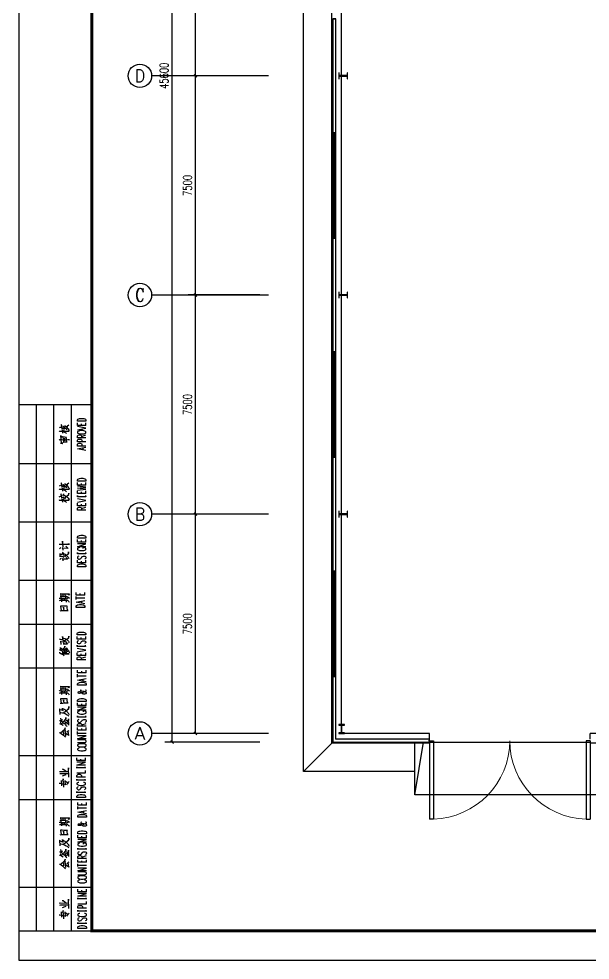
# Model space of a CAD drawing. Extents: x 4532298 to 10139194, y -639876 to -207028.
# Drawn here: x 5131200 to 5150741, y -350159 to -317948 of the extents above; entities that cross this region are included whole.
import ezdxf
from ezdxf.enums import TextEntityAlignment as Align

# ---------------------------------------------------------------- set-up
doc = ezdxf.new("R2010")
doc.units = 0
doc.header["$LTSCALE"] = 1000
doc.header["$MEASUREMENT"] = 0
doc.layers.get('0').update_dxf_attribs({"linetype": 'CONTINUOUS'})
doc.layers.get('Defpoints').update_dxf_attribs({"linetype": 'CONTINUOUS'})
for name, color, linetype in [('AXIS_TEXT', 7, 'CONTINUOUS'), ('PUB_TITLE', 4, 'CONTINUOUS'), ('建筑底图', 251, 'CONTINUOUS')]:
    doc.layers.add(name, color=color, linetype=linetype)
doc.styles.add('_TCH_AXIS', font='COMPLEX', dxfattribs={"bigfont": 'GBCBIG'})
doc.styles.add('_TCH_DIM_T3', font='SIMPLEX', dxfattribs={"width": 0.705882, "bigfont": 'GBCBIG'})
doc.styles.add('COMPLEX', font='COMPLEX')
doc.dimstyles.new('_TCH_ARCH&&100', dxfattribs={"dimtxt": 297.5, "dimasz": 100, "dimexe": 250, "dimexo": 300, "dimgap": 126.25, "dimtad": 1, "dimdec": 0, "dimzin": 0, "dimdsep": 46, "dimtxsty": '_TCH_DIM_T3', "dimblk": 'ARCHTICK', "dimcen": 0.09, "dimclrt": 7, "dimazin": 2, "dimtfac": 1, "dimtdec": 0, "dimtix": 1, "dimtmove": 2, "dimatfit": 3, "dimfxl": 0, "dimtolj": 1, "dimtzin": 0, "dimarcsym": 0})

# ---------------------------------------------------------------- blocks, each defined once
blk = doc.blocks.new('A$C04D97144')
for p, q in [((6, 0), (6, 180)), ((12, 0), (12, 180)), ((18, 0), (18, 180)), ((0, 160), (25, 160)), ((0, 140), (25, 140)), ((0, 120), (25, 120)), ((0, 105), (25, 105)), ((0, 90), (25, 90)), ((0, 60), (25, 60)), ((0, 45), (25, 45)), ((0, 15), (25, 15))]:
    blk.add_line(p, q)
blk.add_lwpolyline([(0, 180), (0, 0), (25, 0), (25, 180)], close=True)
for points in [[(22.97, 174.41), (20.03, 174.41), (20.03, 174.9), (20.17, 175.1), (20.47, 175.24), (20.72, 175.32), (21.18, 175.38), (21.87, 175.38), (22.28, 175.32), (22.58, 175.24), (22.83, 175.1), (22.97, 174.9), (22.97, 174.41), (22.97, 174.41)], [(13.81, 170.94), (13.95, 171.05), (13.92, 171.02), (17.27, 171.02), (17, 170.98), (16.72, 171.02)], [(13.86, 172.15), (14.14, 172.35), (14.27, 172.38), (14.34, 172.35)], [(14.77, 171.68), (14.55, 173.26), (14.52, 173.14), (14.6, 172.92)], [(14.74, 172.24), (14.91, 172.21), (15.58, 171.72), (15.62, 171.68), (15.41, 172.54)], [(14.8, 171.44), (14.97, 170.34)], [(14.99, 171.05), (15.44, 170.8), (15.79, 170.59), (16.04, 170.42), (16.29, 170.2)], [(15.05, 172.71), (15.19, 172.68), (15.62, 172.35), (15.65, 172.32), (15.93, 172.07), (16.21, 171.79), (16.46, 171.47)], [(15.19, 171.05), (15.54, 171.41)], [(15.62, 172.92), (15.82, 172.82), (16.28, 172.49), (16.56, 172.15), (16.86, 171.79), (17.09, 171.47), (17.27, 171.22)], [(16.39, 172.38), (16.86, 172.95), (17.09, 173.06), (16.81, 172.89)], [(22.97, 173), (20.03, 173), (20.03, 173.91)], [(20.03, 171.46), (22.97, 172.02), (20.03, 172.59)], [(20.03, 170.48), (20.17, 170.34), (20.47, 170.2), (20.72, 170.14), (21.18, 170.06), (21.87, 170.06), (22.28, 170.14), (22.58, 170.2), (22.83, 170.34), (22.97, 170.48), (22.97, 170.77), (22.83, 170.91), (22.58, 171.05), (22.28, 171.11), (21.87, 171.19), (21.18, 171.19), (20.72, 171.11), (20.47, 171.05), (20.17, 170.91), (20.03, 170.77), (20.03, 170.48), (20.03, 170.48)], [(21.43, 173), (21.43, 173.56)], [(22.97, 173), (22.97, 173.91)], [(13.78, 167.95), (14.06, 168.13), (14.27, 168.19)], [(14.56, 166.93), (14.41, 169.49), (14.31, 169.43), (14.77, 169.08)], [(14.66, 168.06), (14.71, 168.13), (17.28, 168.09), (17.03, 168.05), (16.72, 168.09)], [(16.18, 168.75), (16.32, 168.86), (14.97, 169.04), (15.08, 169.08), (15.27, 167.31)], [(15.02, 167.18), (15.27, 167.25), (16.53, 167.36), (16.29, 167.32), (16.18, 168.75), (16.15, 168.58), (16.21, 168.27)], [(15.73, 167.59), (15.62, 168.61)], [(22.97, 168.74), (20.03, 168.74), (20.03, 169.37), (20.17, 169.57), (20.33, 169.65), (20.58, 169.71), (20.88, 169.71), (21.18, 169.65), (21.27, 169.57), (21.43, 169.37), (21.43, 168.74)], [(22.97, 167.34), (20.03, 167.34), (20.03, 167.97), (20.17, 168.17), (20.33, 168.24), (20.58, 168.31), (21.02, 168.31), (21.27, 168.24), (21.43, 168.17), (21.57, 167.97), (21.57, 167.34)], [(21.43, 169.23), (22.97, 169.71)], [(14.27, 166.93), (14.52, 166.93), (14.71, 166.88), (14.91, 166.82), (15.05, 166.76)], [(22.97, 165.93), (20.03, 165.93), (20.03, 166.57), (20.17, 166.77), (20.33, 166.84), (20.58, 166.92), (21.02, 166.92), (21.27, 166.84), (21.43, 166.77), (21.57, 166.57), (21.57, 165.93)], [(22.97, 164.39), (20.03, 164.95), (22.97, 165.52)], [(21.98, 164.61), (21.98, 165.3)], [(22.97, 153.91), (20.03, 153.91), (20.03, 154.4), (20.17, 154.6), (20.47, 154.74), (20.72, 154.82), (21.18, 154.88), (21.87, 154.88), (22.28, 154.82), (22.58, 154.74), (22.83, 154.6), (22.97, 154.4), (22.97, 153.91), (22.97, 153.91)], [(13.86, 152.26), (14.14, 152.46), (14.27, 152.49), (14.34, 152.46)], [(14.77, 151.79), (14.55, 153.37), (14.52, 153.26), (14.6, 153.03)], [(14.74, 152.35), (14.91, 152.32), (15.58, 151.84), (15.62, 151.79), (15.41, 152.67)], [(14.8, 151.55), (14.97, 150.45)], [(15.05, 152.82), (15.19, 152.81), (15.62, 152.46), (15.65, 152.43), (15.93, 152.18), (16.21, 151.9), (16.46, 151.58)], [(15.19, 151.16), (15.54, 151.52)], [(15.62, 153.03), (15.82, 152.95), (16.28, 152.6), (16.56, 152.26), (16.86, 151.9), (17.09, 151.58), (17.27, 151.33)], [(16.39, 152.49), (16.86, 153.06), (17.09, 153.17), (16.81, 153)], [(22.97, 152.51), (20.03, 152.51), (20.03, 153.42)], [(20.03, 150.83), (22.97, 151.18), (20.03, 151.52), (22.97, 151.88), (20.03, 152.23)], [(21.43, 152.51), (21.43, 153.06)], [(22.97, 152.51), (22.97, 153.42)], [(13.81, 151.05), (13.95, 151.16), (13.92, 151.13), (17.27, 151.13), (17, 151.1), (16.72, 151.13)], [(13.81, 148.52), (14.06, 148.69), (14.23, 148.76), (14.41, 148.76)], [(14.71, 148.1), (14.52, 149.54), (14.49, 149.43), (14.55, 149.29)], [(14.91, 149.01), (15.22, 149.35), (15.36, 149.43), (15.54, 149.54)], [(14.91, 148.47), (15.13, 148.44), (15.54, 148.16), (15.82, 147.95), (15.93, 147.84)], [(14.99, 151.16), (15.44, 150.91), (15.79, 150.7), (16.04, 150.53), (16.29, 150.31)], [(15.33, 148.98), (15.57, 149.01), (15.96, 148.83), (16.28, 148.66), (16.53, 148.47), (16.72, 148.3), (16.92, 148.13), (17.09, 147.92), (17.27, 147.67)], [(15.73, 148.21), (15.79, 148.3), (17.09, 149.29), (17.12, 149.82), (17.03, 149.32), (16.92, 149.18)], [(22.97, 149.7), (20.03, 149.7), (20.03, 150.61)], [(20.03, 148.52), (20.03, 148.98), (20.03, 148.71), (22.89, 148.71), (22.89, 148.52), (22.89, 148.98)], [(21.43, 149.7), (21.43, 150.26)], [(22.97, 149.7), (22.97, 150.61)], [(13.81, 147.36), (13.98, 147.5), (13.92, 147.45), (17.27, 147.45), (17.06, 147.39), (16.78, 147.45)], [(14.74, 147.84), (14.94, 146.76)], [(14.94, 147.45), (15.33, 147.28), (15.68, 147.08), (15.99, 146.89), (16.28, 146.65)], [(15.08, 147.47), (15.44, 147.88)], [(20.03, 146.76), (22.97, 147.33), (20.03, 147.89)], [(22.97, 145.5), (20.03, 145.5), (20.03, 146.42)], [(22.97, 144.03), (20.03, 144.03), (20.03, 144.67), (20.17, 144.88), (20.33, 144.94), (20.58, 145.02), (20.88, 145.02), (21.18, 144.94), (21.27, 144.88), (21.43, 144.67), (21.43, 144.03)], [(21.43, 145.5), (21.43, 146.07)], [(21.43, 144.53), (22.97, 145.02)], [(22.97, 145.5), (22.97, 146.42)], [(22.97, 134.41), (20.03, 134.41), (20.03, 134.9), (20.17, 135.1), (20.47, 135.25), (20.72, 135.31), (21.18, 135.39), (21.87, 135.39), (22.28, 135.31), (22.58, 135.25), (22.83, 135.1), (22.97, 134.9), (22.97, 134.41), (22.97, 134.41)], [(13.78, 132.37), (13.98, 132.39), (17.28, 132.39), (17.06, 132.37), (16.78, 132.39)], [(15.13, 131.49), (14.99, 133.33), (14.97, 133.22), (15.02, 132.98)], [(22.97, 133), (20.03, 133), (20.03, 133.91)], [(22.97, 131.46), (20.03, 131.46), (22.97, 132.45), (20.03, 132.45)], [(21.43, 133), (21.43, 133.56)], [(22.97, 133), (22.97, 133.91)], [(13.86, 130.75), (14.14, 130.97), (14.28, 131.08), (14.45, 131.15)], [(14.14, 128.29), (14.09, 129.06), (14, 128.99), (14.23, 128.9), (14.42, 128.9), (14.6, 128.9), (14.8, 128.9), (14.88, 128.93), (14.97, 128.99), (14.99, 129.1), (15.02, 129.24), (15.02, 129.45), (14.99, 129.56), (14.94, 129.64)], [(15.13, 130.33), (15.02, 131.11), (14.97, 131.07), (16.72, 131), (16.84, 130.89), (16.04, 131.66)], [(15.51, 128.11), (15.36, 129.21), (15.27, 129.13), (15.51, 129.02), (15.79, 128.88), (16.01, 128.74), (16.21, 128.6), (16.46, 128.37), (16.7, 128.11), (16.89, 127.86), (17.03, 127.66), (17.12, 127.49)], [(15.76, 128.08), (15.76, 128.15), (17, 129.2), (17.03, 129.73), (16.95, 129.2), (16.84, 129.06)], [(20.72, 131.19), (20.47, 131.11), (20.17, 130.97), (20.03, 130.83), (20.03, 130.55), (20.17, 130.42), (20.47, 130.28), (20.72, 130.2), (21.18, 130.14), (21.87, 130.14), (22.28, 130.2), (22.58, 130.28), (22.83, 130.42), (22.97, 130.55), (22.97, 130.83), (22.83, 130.97), (22.58, 131.11), (22.28, 131.19), (21.87, 131.19), (21.87, 130.83)], [(20.03, 129.02), (20.03, 129.48), (20.03, 129.21), (22.89, 129.21), (22.89, 129.02), (22.89, 129.48)], [(13.92, 128.22), (14.17, 128.26), (14.45, 128.26), (14.71, 128.19), (14.97, 128.11), (15.13, 128), (15.27, 127.89), (15.41, 127.75)], [(13.98, 127.12), (14.38, 127.45), (14.55, 127.52)], [(15.16, 126.7), (15.05, 127.45), (14.94, 127.34), (15.16, 127.31), (16.67, 127.3), (16.78, 127.16), (16.18, 127.75)], [(20.47, 128.24), (20.17, 128.1), (20.03, 127.89), (20.03, 127.61), (20.17, 127.41), (20.47, 127.27), (20.72, 127.27), (21.02, 127.33), (21.18, 127.41), (21.27, 127.55), (21.57, 127.97), (21.73, 128.1), (21.87, 128.18), (22.12, 128.24), (22.58, 128.24), (22.83, 128.1), (22.97, 127.89), (22.97, 127.61), (22.83, 127.41), (22.58, 127.27)], [(22.97, 126.01), (20.03, 126.01), (20.03, 126.92)], [(21.43, 126.01), (21.43, 126.56)], [(22.97, 126.01), (22.97, 126.92)], [(22.97, 124.61), (20.03, 124.61), (20.03, 125.1), (20.17, 125.3), (20.47, 125.44), (20.72, 125.52), (21.18, 125.58), (21.87, 125.58), (22.28, 125.52), (22.58, 125.44), (22.83, 125.3), (22.97, 125.1), (22.97, 124.61), (22.97, 124.61)], [(13.75, 113.87), (13.92, 113.91), (16.13, 113.83)], [(13.92, 113.06), (14.09, 113.13), (16.21, 113.13)], [(14.14, 114.51), (14.45, 114.6), (15.08, 114.6), (15.76, 114.57), (16.18, 114.51), (16.64, 114.37), (16.92, 114.2), (17.34, 113.88)], [(14.49, 114.6), (14.34, 115.45), (14.27, 115.36), (15.13, 115.36), (15.19, 115.36), (16.46, 115.39), (16.95, 115.36), (17.23, 115.33), (17.31, 115.31), (16.95, 114.89), (17.2, 115.28)], [(14.69, 112.61), (14.52, 114.29)], [(15.16, 113.16), (15.08, 113.66)], [(15.19, 114.62), (15.11, 115.11)], [(15.65, 113.17), (15.57, 113.63)], [(15.93, 114.57), (15.93, 114.62), (15.85, 115.07)], [(16.29, 112.53), (16.07, 114.29), (16.04, 114.2), (16.13, 114.09)], [(16.39, 113.63), (16.72, 113.94), (16.86, 113.94), (16.61, 113.83)], [(16.46, 113.17), (16.61, 113.16), (16.89, 112.92), (17.09, 112.72), (17.23, 112.53)], [(22.54, 114.92), (19.59, 114.92), (19.59, 115.83)], [(19.59, 113.44), (19.59, 114.43)], [(19.59, 113.94), (22.54, 113.94)], [(22.54, 111.9), (19.59, 112.47), (22.54, 113.03)], [(21, 114.92), (21, 115.48)], [(21.55, 112.12), (21.55, 112.81)], [(22.54, 114.92), (22.54, 115.83)], [(14.17, 109.58), (14.45, 109.64), (15.08, 109.67), (15.73, 109.69), (15.82, 109.69), (16.28, 109.69), (16.86, 109.69), (16.67, 109.69), (16.5, 110.8), (16.7, 111.02), (16.43, 111.08), (16.1, 111.08), (15.44, 111.12), (14.77, 111.13), (14.2, 111.13), (14.28, 111.16), (14.49, 109.67)], [(15.51, 109.69), (15.33, 110.8), (15.3, 110.69), (15.41, 110.42)], [(22.54, 110.72), (19.59, 110.72), (19.59, 111.21), (19.75, 111.41), (20.05, 111.56), (20.3, 111.63), (20.75, 111.7), (21.44, 111.7), (21.85, 111.63), (22.15, 111.56), (22.4, 111.41), (22.54, 111.21), (22.54, 110.72), (22.54, 110.72)], [(13.84, 99.93), (14.17, 99.88), (14.63, 99.71), (15.11, 99.49), (15.41, 99.32), (15.65, 99.21), (15.85, 99.08)], [(15.16, 99.49), (14.99, 100.76), (14.97, 100.62), (15.02, 100.39)], [(15.11, 100.2), (15.27, 100.2), (15.73, 100.07), (15.99, 99.96), (16.21, 99.85), (16.42, 99.71), (16.61, 99.54), (16.81, 99.35), (16.95, 99.11), (17.09, 98.89), (17.14, 98.72), (17.2, 98.55)], [(15.54, 99.35), (15.57, 99.43), (17.09, 100.31), (17.12, 100.84), (17.03, 100.34), (16.86, 100.2)], [(22.86, 101.27), (19.92, 101.27), (19.92, 101.75), (20.06, 101.97), (20.36, 102.11), (20.61, 102.18), (21.07, 102.24), (21.76, 102.24), (22.17, 102.18), (22.47, 102.11), (22.72, 101.97), (22.86, 101.75), (22.86, 101.27), (22.86, 101.27)], [(22.86, 99.87), (19.92, 99.87), (19.92, 100.78)], [(21.32, 99.87), (21.32, 100.43)], [(22.86, 99.87), (22.86, 100.78)], [(14.38, 96.02), (14.41, 96.14), (14.28, 96.99), (14.23, 96.93), (14.63, 96.65), (14.97, 96.4), (15.19, 96.16), (15.4, 95.91), (15.58, 95.66), (15.71, 95.49)], [(14.49, 98.06), (14.34, 99.21), (14.27, 99.08), (15.25, 98.94), (15.25, 99.08), (15.36, 98.23), (15.11, 98.19), (15.41, 98.23), (16.7, 98.2)], [(14.66, 95.91), (14.69, 96.02), (15.71, 97.13), (15.68, 97.5), (15.68, 97.13), (15.57, 96.99)], [(16.81, 98.12), (16.04, 99)], [(16.1, 96.88), (16.29, 96.79), (16.57, 96.47), (16.81, 96.19), (16.95, 95.91), (17.12, 95.63), (17.23, 95.38), (17.28, 95.17)], [(20.36, 99.3), (20.06, 99.16), (19.92, 98.96), (19.92, 98.67), (20.06, 98.47), (20.36, 98.33), (20.61, 98.33), (20.91, 98.39), (21.07, 98.47), (21.16, 98.61), (21.46, 99.02), (21.62, 99.16), (21.76, 99.24), (22.01, 99.3), (22.47, 99.3), (22.72, 99.16), (22.86, 98.96), (22.86, 98.67), (22.72, 98.47), (22.47, 98.33)], [(19.92, 97.28), (19.92, 97.75), (19.92, 97.48), (22.78, 97.48), (22.78, 97.28), (22.78, 97.75)], [(19.92, 95.53), (22.86, 96.08), (19.92, 96.65)], [(13.78, 95.27), (13.95, 95.23), (14.41, 94.98), (14.45, 94.98), (14.8, 94.75), (15.08, 94.56), (15.3, 94.35), (15.51, 94.18)], [(13.84, 96.29), (14.27, 96.08), (14.6, 95.91), (14.85, 95.72), (14.91, 95.69), (15.11, 95.55)], [(14.74, 94.86), (17.23, 94.86), (17, 94.81), (16.57, 94.86)], [(14.83, 95.3), (16.46, 95.3), (16.28, 95.27), (16.13, 95.3)], [(15.41, 96.4), (15.51, 96.36), (15.54, 96.33), (15.76, 96.05), (15.96, 95.83), (16.1, 95.63)], [(15.76, 96.62), (15.87, 96.57), (15.93, 96.54), (16.21, 96.22), (16.24, 96.16), (16.39, 96), (16.53, 95.77), (16.67, 95.55)], [(22.86, 94.26), (19.92, 94.26), (19.92, 95.17)], [(22.86, 92.8), (19.92, 92.8), (19.92, 93.43), (20.06, 93.63), (20.22, 93.71), (20.47, 93.77), (20.77, 93.77), (21.07, 93.71), (21.16, 93.63), (21.32, 93.43), (21.32, 92.8)], [(21.32, 94.26), (21.32, 94.83)], [(21.32, 93.29), (22.86, 93.77)], [(22.86, 94.26), (22.86, 95.17)], [(23.05, 88.31), (20.09, 88.31), (20.09, 89.22)], [(20.09, 86.83), (20.09, 87.82)], [(20.09, 87.33), (23.05, 87.33)], [(21.49, 88.31), (21.49, 88.87)], [(23.05, 88.31), (23.05, 89.22)], [(14.49, 82.9), (14.34, 83.77), (14.27, 83.67), (15.13, 83.67), (15.19, 83.67), (16.46, 83.7), (16.95, 83.67), (17.23, 83.64), (17.31, 83.62), (16.95, 83.2), (17.2, 83.59)], [(23.05, 85.29), (20.09, 85.86), (23.05, 86.42)], [(23.05, 84.11), (20.09, 84.11), (20.09, 84.6), (20.25, 84.8), (20.55, 84.94), (20.8, 85.02), (21.26, 85.09), (21.95, 85.09), (22.34, 85.02), (22.65, 84.94), (22.89, 84.8), (23.05, 84.6), (23.05, 84.11), (23.05, 84.11)], [(22.04, 85.51), (22.04, 86.2)], [(13.75, 82.18), (13.92, 82.23), (16.13, 82.15)], [(13.92, 81.38), (14.09, 81.44), (16.21, 81.44)], [(14.14, 82.82), (14.45, 82.9), (15.08, 82.9), (15.76, 82.89), (16.18, 82.82), (16.64, 82.68), (16.92, 82.51), (17.34, 82.19)], [(14.69, 80.92), (14.52, 82.6)], [(15.16, 81.46), (15.08, 81.97)], [(15.19, 82.93), (15.11, 83.42)], [(15.65, 81.49), (15.57, 81.94)], [(15.93, 82.89), (15.93, 82.93), (15.85, 83.39)], [(16.29, 80.84), (16.07, 82.6), (16.04, 82.51), (16.13, 82.4)], [(16.39, 81.94), (16.72, 82.26), (16.86, 82.26), (16.61, 82.15)], [(16.46, 81.49), (16.61, 81.46), (16.89, 81.24), (17.09, 81.03), (17.23, 80.84)], [(21.35, 82.43), (21.26, 82.43), (21.1, 82.35), (21.1, 82.29), (21.26, 82.21), (21.49, 82.15), (22.2, 82.01), (22.65, 81.87), (22.89, 81.72), (23.05, 81.58), (23.05, 81.3), (22.89, 81.17), (22.75, 81.1), (22.5, 81.03), (22.2, 81.03), (21.95, 81.1), (21.79, 81.17), (21.26, 81.66), (21.1, 81.72), (20.8, 81.8), (20.55, 81.8), (20.25, 81.72), (20.09, 81.58), (20.25, 81.44), (20.55, 81.38), (20.8, 81.38), (21.26, 81.44), (21.65, 81.58), (22.65, 81.94), (22.89, 82.08), (23.05, 82.21), (23.05, 82.35), (22.89, 82.43), (22.75, 82.43)], [(14.17, 77.89), (14.45, 77.95), (15.08, 77.98), (15.73, 78), (15.82, 78), (16.28, 78), (16.86, 78), (16.67, 78), (16.5, 79.12), (16.7, 79.34), (16.43, 79.4), (16.1, 79.4), (15.44, 79.43), (14.77, 79.45), (14.2, 79.45), (14.28, 79.48), (14.49, 77.98)], [(15.51, 78), (15.33, 79.12), (15.3, 79.01), (15.41, 78.74)], [(23.05, 78.5), (20.09, 78.5), (20.09, 78.99), (20.25, 79.21), (20.55, 79.35), (20.8, 79.41), (21.26, 79.49), (21.95, 79.49), (22.34, 79.41), (22.65, 79.35), (22.89, 79.21), (23.05, 78.99), (23.05, 78.5), (23.05, 78.5)], [(23.05, 77.11), (20.09, 77.11), (20.09, 78.02)], [(21.49, 77.11), (21.49, 77.67)], [(23.05, 77.11), (23.05, 78.02)], [(14.14, 74.09), (14, 76.02), (13.89, 75.88), (14.06, 75.82), (14.6, 75.63), (15.13, 75.42), (15.08, 75.38), (15.08, 75.42), (14.97, 76.24), (14.88, 76.16), (15.19, 76.02), (15.47, 75.88), (15.68, 75.77), (15.85, 75.63), (16.13, 75.42), (16.35, 75.24), (16.57, 75), (16.72, 74.8), (16.89, 74.54), (17.06, 74.26), (17.2, 74.04)], [(14.23, 74.8), (14.38, 74.8), (14.91, 74.69), (15.22, 74.61), (15.54, 74.5), (15.87, 74.36), (16.15, 74.18), (16.5, 73.98), (16.75, 73.79), (16.98, 73.55), (17.09, 73.44)], [(15.22, 74.69), (17.12, 76.16), (17.12, 76.76), (17.06, 76.23), (17.03, 76.16), (16.81, 75.94)], [(23.05, 75.57), (20.09, 75.57), (23.05, 76.56), (20.09, 76.56)], [(20.8, 75.28), (20.55, 75.22), (20.25, 75.08), (20.09, 74.94), (20.09, 74.65), (20.25, 74.51), (20.55, 74.37), (20.8, 74.31), (21.26, 74.23), (21.95, 74.23), (22.34, 74.31), (22.65, 74.37), (22.89, 74.51), (23.05, 74.65), (23.05, 74.94), (22.89, 75.08), (22.65, 75.22), (22.34, 75.28), (21.95, 75.28), (21.95, 74.94)], [(13.92, 72), (14.06, 72.03), (14.85, 71.69)], [(13.92, 70.95), (14.12, 70.92), (14.55, 70.7), (14.88, 70.49), (15.16, 70.27)], [(14.49, 70.73), (14.41, 71.54)], [(14.56, 71.83), (14.42, 72.85)], [(14.52, 70.92), (14.94, 71.12)], [(14.6, 72.14), (15.05, 72.39)], [(14.85, 71.48), (14.99, 71.47), (15.51, 71.01), (15.57, 70.98), (15.82, 70.74), (16.13, 70.35), (16.28, 70.16), (16.42, 69.96)], [(15.05, 71.43), (16.13, 72.56), (16.13, 73.02), (16.1, 72.56), (15.9, 72.33)], [(15.76, 71.86), (15.87, 70.95)], [(16.04, 71.37), (16.46, 71.48), (16.7, 71.43), (16.39, 71.43)], [(16.07, 72.08), (16.28, 72.08), (17.06, 71.75)], [(16.28, 70.84), (16.64, 70.98), (16.81, 70.98), (16.57, 70.95)], [(17.14, 70.46), (17, 72.63), (17, 72.49), (17.03, 72.17)], [(20.55, 72.35), (20.25, 72.2), (20.09, 72), (20.09, 71.72), (20.25, 71.51), (20.55, 71.37), (20.8, 71.37), (21.1, 71.43), (21.26, 71.51), (21.35, 71.65), (21.65, 72.06), (21.79, 72.2), (21.95, 72.28), (22.2, 72.35), (22.65, 72.35), (22.89, 72.2), (23.05, 72), (23.05, 71.72), (22.89, 71.51), (22.65, 71.37)], [(23.05, 70.04), (20.09, 70.04), (20.09, 70.66), (20.25, 70.88), (20.39, 70.95), (20.64, 71.03), (20.94, 71.03), (21.26, 70.95), (21.35, 70.88), (21.49, 70.66), (21.49, 70.04)], [(20.11, 73.11), (20.11, 73.59), (20.11, 73.32), (22.95, 73.32), (22.95, 73.11), (22.95, 73.59)], [(21.49, 70.52), (23.05, 71.03)], [(13.89, 67.85), (14.03, 67.84), (14.49, 67.57), (14.97, 67.24), (15.27, 66.96), (15.62, 66.61), (15.93, 66.27)], [(14.23, 67.74), (15.76, 69.05), (15.76, 69.08), (15.79, 69.5), (15.71, 69.05), (15.57, 68.87)], [(15.4, 67.27), (15.4, 67.29), (15.4, 67.35), (15.27, 68.26), (15.27, 68.13), (15.33, 67.99)], [(16.04, 66.69), (16.07, 66.82), (15.9, 68.76), (15.87, 68.65), (15.9, 68.54)], [(16.13, 67.63), (16.24, 67.6), (16.78, 67.18), (17.09, 66.93), (17.12, 66.83), (16.86, 68.4), (16.39, 67.99)], [(16.86, 68.4), (17, 68.51), (17.17, 68.59)], [(23.05, 68.7), (20.09, 68.7), (20.09, 69.61)], [(20.09, 67.24), (20.09, 68.21)], [(20.09, 67.73), (23.05, 67.73)], [(21.49, 68.7), (21.49, 69.27)], [(23.05, 68.7), (23.05, 69.61)], [(23.05, 65.76), (20.09, 65.76), (23.05, 66.75), (20.09, 66.75)], [(20.09, 64.44), (22.2, 64.44), (22.65, 64.51), (22.89, 64.65), (23.05, 64.85), (23.05, 64.99), (22.89, 65.21), (22.65, 65.35), (22.2, 65.42), (20.09, 65.42)], [(20.09, 63.39), (20.25, 63.25), (20.55, 63.11), (20.8, 63.05), (21.26, 62.97), (21.95, 62.97), (22.34, 63.05), (22.65, 63.11), (22.89, 63.25), (23.05, 63.39), (23.05, 63.67), (22.89, 63.81), (22.65, 63.94), (22.34, 64.02), (21.95, 64.08), (21.26, 64.08), (20.8, 64.02), (20.55, 63.94), (20.25, 63.81), (20.09, 63.67), (20.09, 63.39), (20.09, 63.39)], [(20.8, 62.68), (20.55, 62.62), (20.25, 62.48), (20.09, 62.34), (20.09, 62.06), (20.25, 61.91), (20.55, 61.77), (20.8, 61.71), (21.26, 61.63), (21.95, 61.63), (22.34, 61.71), (22.65, 61.77), (22.89, 61.91), (23.05, 62.06), (23.05, 62.34), (22.89, 62.48), (22.65, 62.62), (22.34, 62.68)], [(22.81, 58.27), (19.86, 58.27), (19.86, 59.18)], [(21.26, 58.27), (21.26, 58.83)], [(22.81, 58.27), (22.81, 59.18)], [(14.8, 55.44), (15.16, 55.38), (15.71, 55.02), (16.28, 54.56)], [(17.12, 52.63), (16.98, 55.83), (16.95, 55.69), (17, 55.38)], [(22.81, 56.73), (19.86, 56.73), (22.81, 57.72), (19.86, 57.72)], [(19.86, 54.07), (22.81, 54.07), (22.81, 54.91)], [(19.87, 55.68), (19.87, 56.15), (19.87, 55.88), (22.72, 55.88), (22.72, 55.68), (22.72, 56.15)], [(13.86, 54.53), (14.09, 54.59), (17.03, 54.53)], [(14.06, 53.82), (14.31, 53.87), (17.06, 53.87)], [(14.91, 53.02), (15.85, 53.43), (16.15, 53.48)], [(15.36, 49.2), (15.19, 52.03), (15.16, 51.89), (15.19, 51.72)], [(22.81, 52.6), (19.86, 52.6), (19.86, 53.23), (20.01, 53.45), (20.16, 53.51), (20.41, 53.59), (20.86, 53.59), (21.11, 53.51), (21.26, 53.45), (21.41, 53.23), (21.41, 52.6)], [(19.87, 51.48), (19.87, 51.95), (19.87, 51.69), (22.72, 51.69), (22.72, 51.48), (22.72, 51.95)], [(13.84, 50.54), (14.06, 50.56), (15.11, 50.34), (16.04, 50.08), (15.99, 50.02), (15.79, 51.39), (15.71, 51.36), (16.84, 50.68)], [(14.74, 49.71), (14.55, 51.5), (14.55, 51.39), (14.6, 51.18)], [(16.46, 50.05), (16.7, 50.4), (16.84, 50.62), (16.98, 50.87), (17.09, 51.01), (17.23, 51.11)], [(20.56, 50.85), (20.31, 50.78), (20.01, 50.65), (19.86, 50.51), (19.86, 50.23), (20.01, 50.08), (20.31, 49.94), (20.56, 49.88), (21.02, 49.8), (21.71, 49.8), (22.1, 49.88), (22.42, 49.94), (22.65, 50.08), (22.81, 50.23), (22.81, 50.51), (22.65, 50.65), (22.42, 50.78), (22.1, 50.85)], [(20.31, 49.31), (20.01, 49.17), (19.86, 48.97), (19.86, 48.69), (20.01, 48.47), (20.31, 48.34), (20.56, 48.34), (20.86, 48.4), (21.02, 48.47), (21.11, 48.61), (21.41, 49.03), (21.55, 49.17), (21.71, 49.24), (21.96, 49.31), (22.42, 49.31), (22.65, 49.17), (22.81, 48.97), (22.81, 48.69), (22.65, 48.47), (22.42, 48.34)], [(22.81, 45.67), (19.86, 45.67), (19.86, 46.16), (20.01, 46.38), (20.31, 46.52), (20.56, 46.58), (21.02, 46.66), (21.71, 46.66), (22.1, 46.58), (22.42, 46.52), (22.65, 46.38), (22.81, 46.16), (22.81, 45.67), (22.81, 45.67)], [(19.87, 47.29), (19.87, 47.74), (19.87, 47.48), (22.72, 47.48), (22.72, 47.29), (22.72, 47.74)], [(23.13, 43.08), (20.19, 43.08), (20.19, 43.99)], [(20.19, 41.62), (20.19, 42.59)], [(20.19, 42.1), (23.13, 42.1)], [(21.59, 43.08), (21.59, 43.64)], [(23.13, 43.08), (23.13, 43.99)], [(14.49, 37.91), (14.34, 38.76), (14.27, 38.68), (15.13, 38.68), (15.19, 38.68), (16.46, 38.71), (16.95, 38.68), (17.23, 38.65), (17.31, 38.62), (16.95, 38.19), (17.2, 38.59)], [(23.13, 40.08), (20.19, 40.63), (23.13, 41.19)], [(23.13, 38.88), (20.19, 38.88), (20.19, 39.37), (20.33, 39.58), (20.63, 39.72), (20.88, 39.79), (21.33, 39.86), (22.03, 39.86), (22.43, 39.79), (22.73, 39.72), (22.98, 39.58), (23.13, 39.37), (23.13, 38.88), (23.13, 38.88)], [(22.14, 40.28), (22.14, 40.97)], [(13.75, 37.17), (13.92, 37.23), (16.13, 37.14)], [(13.92, 36.39), (14.09, 36.43), (16.21, 36.43)], [(14.14, 37.83), (14.45, 37.91), (15.08, 37.91), (15.76, 37.88), (16.18, 37.83), (16.64, 37.69), (16.92, 37.52), (17.34, 37.2)], [(14.69, 35.93), (14.52, 37.6)], [(15.16, 36.46), (15.08, 36.98)], [(15.19, 37.94), (15.11, 38.43)], [(15.65, 36.5), (15.57, 36.95)], [(15.93, 37.88), (15.93, 37.94), (15.85, 38.4)], [(16.29, 35.84), (16.07, 37.6), (16.04, 37.52), (16.13, 37.41)], [(16.39, 36.95), (16.72, 37.27), (16.86, 37.27), (16.61, 37.14)], [(16.46, 36.5), (16.61, 36.46), (16.89, 36.24), (17.09, 36.04), (17.23, 35.84)], [(21.43, 37.2), (21.33, 37.2), (21.18, 37.12), (21.18, 37.06), (21.33, 36.98), (21.59, 36.92), (22.28, 36.78), (22.73, 36.64), (22.98, 36.5), (23.13, 36.35), (23.13, 36.09), (22.98, 35.95), (22.83, 35.87), (22.58, 35.8), (22.28, 35.8), (22.03, 35.87), (21.88, 35.95), (21.33, 36.43), (21.18, 36.5), (20.88, 36.57), (20.63, 36.57), (20.33, 36.5), (20.19, 36.35), (20.33, 36.21), (20.63, 36.15), (20.88, 36.15), (21.33, 36.21), (21.73, 36.35), (22.73, 36.72), (22.98, 36.86), (23.13, 36.98), (23.13, 37.12), (22.98, 37.2), (22.83, 37.2)], [(14.17, 32.9), (14.45, 32.95), (15.08, 32.98), (15.73, 33.01), (15.82, 33.01), (16.28, 33.01), (16.86, 33.01), (16.67, 33.01), (16.5, 34.11), (16.7, 34.34), (16.43, 34.39), (16.1, 34.39), (15.44, 34.42), (14.77, 34.45), (14.2, 34.45), (14.28, 34.49), (14.49, 32.98)], [(15.51, 33.01), (15.33, 34.11), (15.3, 34), (15.41, 33.75)], [(23.13, 33.28), (20.19, 33.28), (20.19, 33.78), (20.33, 33.98), (20.63, 34.12), (20.88, 34.19), (21.33, 34.27), (22.03, 34.27), (22.43, 34.19), (22.73, 34.12), (22.98, 33.98), (23.13, 33.78), (23.13, 33.28), (23.13, 33.28)], [(23.13, 31.88), (20.19, 31.88), (20.19, 32.79)], [(21.59, 31.88), (21.59, 32.44)], [(23.13, 31.88), (23.13, 32.79)], [(14.14, 29.1), (14, 31.03), (13.89, 30.89), (14.06, 30.82), (14.6, 30.62), (15.13, 30.43), (15.08, 30.37), (15.08, 30.43), (14.97, 31.25), (14.88, 31.17), (15.19, 31.03), (15.47, 30.89), (15.68, 30.76), (15.85, 30.62), (16.13, 30.43), (16.35, 30.23), (16.57, 30.01), (16.72, 29.8), (16.89, 29.55), (17.06, 29.27), (17.2, 29.03)], [(14.23, 29.8), (14.38, 29.8), (14.91, 29.69), (15.22, 29.6), (15.54, 29.49), (15.87, 29.35), (16.15, 29.18), (16.5, 28.99), (16.75, 28.78), (16.98, 28.56), (17.09, 28.45)], [(15.22, 29.69), (17.12, 31.17), (17.12, 31.77), (17.06, 31.22), (17.03, 31.17), (16.81, 30.93)], [(23.13, 30.34), (20.19, 30.34), (23.13, 31.33), (20.19, 31.33)], [(20.88, 30.06), (20.63, 29.99), (20.33, 29.85), (20.19, 29.71), (20.19, 29.43), (20.33, 29.29), (20.63, 29.14), (20.88, 29.08), (21.33, 29.02), (22.03, 29.02), (22.43, 29.08), (22.73, 29.14), (22.98, 29.29), (23.13, 29.43), (23.13, 29.71), (22.98, 29.85), (22.73, 29.99), (22.43, 30.06), (22.03, 30.06), (22.03, 29.71)], [(13.92, 26.99), (14.06, 27.02), (14.85, 26.69)], [(13.92, 25.95), (14.12, 25.92), (14.55, 25.69), (14.88, 25.5), (15.16, 25.26)], [(14.49, 25.72), (14.41, 26.55)], [(14.56, 26.83), (14.42, 27.86)], [(14.52, 25.92), (14.94, 26.13)], [(14.6, 27.15), (15.05, 27.4)], [(14.85, 26.49), (14.99, 26.46), (15.51, 26), (15.57, 25.99), (15.82, 25.75), (16.13, 25.36), (16.28, 25.15), (16.42, 24.97)], [(15.05, 26.43), (16.13, 27.57), (16.13, 28.01), (16.1, 27.57), (15.9, 27.34)], [(15.76, 26.85), (15.87, 25.95)], [(16.04, 26.38), (16.46, 26.49), (16.7, 26.43), (16.39, 26.43)], [(16.07, 27.09), (16.28, 27.09), (17.06, 26.74)], [(16.28, 25.84), (16.64, 25.99), (16.81, 25.99), (16.57, 25.95)], [(17.14, 25.47), (17, 27.62), (17, 27.48), (17.03, 27.16)], [(20.19, 27.89), (20.19, 28.36), (20.19, 28.09), (23.05, 28.09), (23.05, 27.89), (23.05, 28.36)], [(20.63, 27.12), (20.33, 26.98), (20.19, 26.77), (20.19, 26.49), (20.33, 26.28), (20.63, 26.14), (20.88, 26.14), (21.18, 26.21), (21.33, 26.28), (21.43, 26.43), (21.73, 26.83), (21.88, 26.98), (22.03, 27.05), (22.28, 27.12), (22.73, 27.12), (22.98, 26.98), (23.13, 26.77), (23.13, 26.49), (22.98, 26.28), (22.73, 26.14)], [(23.13, 24.81), (20.19, 24.81), (20.19, 25.44), (20.33, 25.66), (20.49, 25.72), (20.74, 25.8), (21.04, 25.8), (21.33, 25.72), (21.43, 25.66), (21.59, 25.44), (21.59, 24.81)], [(21.59, 25.3), (23.13, 25.8)], [(13.89, 22.86), (14.03, 22.83), (14.49, 22.58), (14.97, 22.23), (15.27, 21.95), (15.62, 21.62), (15.93, 21.27)], [(14.23, 22.75), (15.76, 24.05), (15.76, 24.09), (15.79, 24.51), (15.71, 24.05), (15.57, 23.88)], [(15.4, 22.26), (15.4, 22.29), (15.4, 22.36), (15.27, 23.25), (15.27, 23.14), (15.33, 23)], [(16.04, 21.7), (16.07, 21.81), (15.9, 23.77), (15.87, 23.66), (15.9, 23.54)], [(16.13, 22.64), (16.24, 22.61), (16.78, 22.18), (17.09, 21.93), (17.12, 21.84), (16.86, 23.39), (16.39, 23)], [(16.86, 23.39), (17, 23.52), (17.17, 23.6)], [(23.13, 23.49), (20.19, 23.49), (20.19, 24.38)], [(20.19, 22.01), (20.19, 22.99)], [(21.59, 23.49), (21.59, 24.04)], [(23.13, 23.49), (23.13, 24.38)], [(20.19, 22.5), (23.13, 22.5)], [(23.13, 20.54), (20.19, 20.54), (23.13, 21.52), (20.19, 21.52)], [(20.19, 19.22), (22.28, 19.22), (22.73, 19.28), (22.98, 19.42), (23.13, 19.62), (23.13, 19.77), (22.98, 19.99), (22.73, 20.13), (22.28, 20.19), (20.19, 20.19)], [(20.19, 18.16), (20.33, 18.02), (20.63, 17.88), (20.88, 17.82), (21.33, 17.74), (22.03, 17.74), (22.43, 17.82), (22.73, 17.88), (22.98, 18.02), (23.13, 18.16), (23.13, 18.45), (22.98, 18.59), (22.73, 18.73), (22.43, 18.79), (22.03, 18.85), (21.33, 18.85), (20.88, 18.79), (20.63, 18.73), (20.33, 18.59), (20.19, 18.45), (20.19, 18.16), (20.19, 18.16)], [(20.88, 17.46), (20.63, 17.39), (20.33, 17.25), (20.19, 17.11), (20.19, 16.83), (20.33, 16.69), (20.63, 16.54), (20.88, 16.48), (21.33, 16.42), (22.03, 16.42), (22.43, 16.48), (22.73, 16.54), (22.98, 16.69), (23.13, 16.83), (23.13, 17.11), (22.98, 17.25), (22.73, 17.39), (22.43, 17.46)], [(23.13, 13.43), (20.19, 13.43), (20.19, 14.35)], [(21.59, 13.43), (21.59, 14)], [(23.13, 13.43), (23.13, 14.35)], [(14.8, 10.43), (15.16, 10.39), (15.71, 10.01), (16.28, 9.55)], [(17.12, 7.64), (16.98, 10.84), (16.95, 10.7), (17, 10.39)], [(23.13, 11.89), (20.19, 11.89), (23.13, 12.87), (20.19, 12.87)], [(20.19, 10.84), (20.19, 11.31), (20.19, 11.05), (23.05, 11.05), (23.05, 10.84), (23.05, 11.31)], [(20.19, 9.24), (23.13, 9.24), (23.13, 10.07)], [(13.86, 9.54), (14.09, 9.59), (17.03, 9.54)], [(14.06, 8.82), (14.31, 8.88), (17.06, 8.88)], [(14.74, 4.72), (14.55, 6.51), (14.55, 6.38), (14.6, 6.19)], [(14.91, 8.03), (15.85, 8.42), (16.15, 8.49)], [(15.36, 4.2), (15.19, 7.04), (15.16, 6.9), (15.19, 6.73)], [(23.13, 7.76), (20.19, 7.76), (20.19, 8.39), (20.33, 8.61), (20.49, 8.67), (20.74, 8.75), (21.18, 8.75), (21.43, 8.67), (21.59, 8.61), (21.73, 8.39), (21.73, 7.76)], [(20.19, 6.65), (20.19, 7.12), (20.19, 6.85), (23.05, 6.85), (23.05, 6.65), (23.05, 7.12)], [(13.84, 5.53), (14.06, 5.56), (15.11, 5.34), (16.04, 5.08), (15.99, 5.03), (15.79, 6.38), (15.71, 6.37), (16.84, 5.67)], [(16.46, 5.06), (16.7, 5.39), (16.84, 5.63), (16.98, 5.88), (17.09, 6.02), (17.23, 6.1)], [(20.88, 6.02), (20.63, 5.94), (20.33, 5.8), (20.19, 5.66), (20.19, 5.39), (20.33, 5.25), (20.63, 5.11), (20.88, 5.03), (21.33, 4.97), (22.03, 4.97), (22.43, 5.03), (22.73, 5.11), (22.98, 5.25), (23.13, 5.39), (23.13, 5.66), (22.98, 5.8), (22.73, 5.94), (22.43, 6.02)], [(20.63, 4.48), (20.33, 4.34), (20.19, 4.12), (20.19, 3.85), (20.33, 3.63), (20.63, 3.49), (20.88, 3.49), (21.18, 3.57), (21.33, 3.63), (21.43, 3.77), (21.73, 4.2), (21.88, 4.34), (22.03, 4.4), (22.28, 4.48), (22.73, 4.48), (22.98, 4.34), (23.13, 4.12), (23.13, 3.85), (22.98, 3.63), (22.73, 3.49)], [(20.19, 2.45), (20.19, 2.91), (20.19, 2.64), (23.05, 2.64), (23.05, 2.45), (23.05, 2.91)], [(23.13, 0.84), (20.19, 0.84), (20.19, 1.32), (20.33, 1.54), (20.63, 1.67), (20.88, 1.75), (21.33, 1.81), (22.03, 1.81), (22.43, 1.75), (22.73, 1.67), (22.98, 1.54), (23.13, 1.32), (23.13, 0.84), (23.13, 0.84)]]:
    blk.add_lwpolyline(points)
blk = doc.blocks.new('A$C1BD43FEB')
blk.add_blockref('A$C04D97144', (0, 0))
blk = doc.blocks.new('GXED01100007000C')
blk.add_blockref('A$C1BD43FEB', (-25, 0))
blk = doc.blocks.new('_ArchTick')
at = {"color": 0, "linetype": 'ByBlock', "const_width": 0.4}
blk.add_lwpolyline([(-0.5, -0.5), (0.5, 0.5)], dxfattribs=at)
blk = doc.blocks.new('*D1007')
at = {"layer": 'Defpoints', "color": 0, "transparency": 16777216}
for p in [(5136441, -297098), (5139741, -297098), (5139741, -342698)]:
    blk.add_point(p, dxfattribs=at)
at = {"layer": '建筑底图', "color": 0, "lineweight": -2, "transparency": 16777216}
for p, q in [((5139441, -297098), (5136191, -297098)), ((5136441, -342698), (5136441, -297098)), ((5139441, -342698), (5136191, -342698))]:
    blk.add_line(p, q, dxfattribs=at)
at = {"layer": '建筑底图', "color": 0, "lineweight": -2, "transparency": 16777216, "xscale": 100, "yscale": 100, "zscale": 100}
for p, rotation in [((5136441, -297098), 90), ((5136441, -342698), 270)]:
    blk.add_blockref('_ArchTick', p, dxfattribs=dict(at, rotation=rotation))
at = {"layer": '建筑底图', "color": 7, "transparency": 16777216, "insert": (5136166, -319898), "char_height": 297.5, "attachment_point": 5, "rotation": 90, "style": '_TCH_DIM_T3'}
blk.add_mtext('\\A1;45600', dxfattribs=at)
blk = doc.blocks.new('*D1008')
at = {"layer": 'Defpoints', "color": 0, "transparency": 16777216}
for p in [(5137241, -334898), (5139741, -334898), (5139741, -342398)]:
    blk.add_point(p, dxfattribs=at)
at = {"layer": '建筑底图', "color": 0, "lineweight": -2, "transparency": 16777216}
for p, q in [((5139441, -334898), (5136991, -334898)), ((5137241, -342398), (5137241, -334898)), ((5139441, -342398), (5136991, -342398))]:
    blk.add_line(p, q, dxfattribs=at)
at = {"layer": '建筑底图', "color": 0, "lineweight": -2, "transparency": 16777216, "xscale": 100, "yscale": 100, "zscale": 100}
for p, rotation in [((5137241, -334898), 90), ((5137241, -342398), 270)]:
    blk.add_blockref('_ArchTick', p, dxfattribs=dict(at, rotation=rotation))
at = {"layer": '建筑底图', "color": 7, "transparency": 16777216, "insert": (5136966, -338648), "char_height": 297.5, "attachment_point": 5, "rotation": 90, "style": '_TCH_DIM_T3'}
blk.add_mtext('\\A1;7500', dxfattribs=at)
blk = doc.blocks.new('*D1009')
at = {"layer": 'Defpoints', "color": 0, "transparency": 16777216}
for p in [(5137241, -327398), (5139741, -327398), (5139741, -334898)]:
    blk.add_point(p, dxfattribs=at)
at = {"layer": '建筑底图', "color": 0, "lineweight": -2, "transparency": 16777216}
for p, q in [((5139441, -327398), (5136991, -327398)), ((5137241, -334898), (5137241, -327398)), ((5139441, -334898), (5136991, -334898))]:
    blk.add_line(p, q, dxfattribs=at)
at = {"layer": '建筑底图', "color": 0, "lineweight": -2, "transparency": 16777216, "xscale": 100, "yscale": 100, "zscale": 100}
for p, rotation in [((5137241, -327398), 90), ((5137241, -334898), 270)]:
    blk.add_blockref('_ArchTick', p, dxfattribs=dict(at, rotation=rotation))
at = {"layer": '建筑底图', "color": 7, "transparency": 16777216, "insert": (5136966, -331148), "char_height": 297.5, "attachment_point": 5, "rotation": 90, "style": '_TCH_DIM_T3'}
blk.add_mtext('\\A1;7500', dxfattribs=at)
blk = doc.blocks.new('*D1010')
at = {"layer": 'Defpoints', "color": 0, "transparency": 16777216}
for p in [(5137241, -319898), (5139741, -319898), (5139741, -327398)]:
    blk.add_point(p, dxfattribs=at)
at = {"layer": '建筑底图', "color": 0, "lineweight": -2, "transparency": 16777216}
for p, q in [((5139441, -319898), (5136991, -319898)), ((5137241, -327398), (5137241, -319898)), ((5139441, -327398), (5136991, -327398))]:
    blk.add_line(p, q, dxfattribs=at)
at = {"layer": '建筑底图', "color": 0, "lineweight": -2, "transparency": 16777216, "xscale": 100, "yscale": 100, "zscale": 100}
for p, rotation in [((5137241, -319898), 90), ((5137241, -327398), 270)]:
    blk.add_blockref('_ArchTick', p, dxfattribs=dict(at, rotation=rotation))
at = {"layer": '建筑底图', "color": 7, "transparency": 16777216, "insert": (5136966, -323648), "char_height": 297.5, "attachment_point": 5, "rotation": 90, "style": '_TCH_DIM_T3'}
blk.add_mtext('\\A1;7500', dxfattribs=at)
blk = doc.blocks.new('*D1011')
at = {"layer": 'Defpoints', "color": 0, "transparency": 16777216}
for p in [(5137241, -312398), (5139741, -312398), (5139741, -319898)]:
    blk.add_point(p, dxfattribs=at)
at = {"layer": '建筑底图', "color": 0, "lineweight": -2, "transparency": 16777216}
for p, q in [((5139441, -312398), (5136991, -312398)), ((5137241, -319898), (5137241, -312398)), ((5139441, -319898), (5136991, -319898))]:
    blk.add_line(p, q, dxfattribs=at)
at = {"layer": '建筑底图', "color": 0, "lineweight": -2, "transparency": 16777216, "xscale": 100, "yscale": 100, "zscale": 100}
for p, rotation in [((5137241, -312398), 90), ((5137241, -319898), 270)]:
    blk.add_blockref('_ArchTick', p, dxfattribs=dict(at, rotation=rotation))
at = {"layer": '建筑底图', "color": 7, "transparency": 16777216, "insert": (5136966, -316148), "char_height": 297.5, "attachment_point": 5, "rotation": 90, "style": '_TCH_DIM_T3'}
blk.add_mtext('\\A1;7500', dxfattribs=at)
blk = doc.blocks.new('$DorLib2D$00000002')
for p, q in [((-0.5, 0), (-0.5, 0.4875)), ((-0.475, 0.4875), (-0.5, 0.4875)), ((-0.475, 0), (-0.475, 0.4875)), ((0.475, 0), (0.475, 0.4875)), ((0.475, 0.4875), (0.5, 0.4875)), ((0.5, 0), (0.5, 0.4875)), ((-0.5, 0), (-0.475, 0)), ((0.5, 0), (0.475, 0))]:
    blk.add_line(p, q)
at = {"lineweight": 13}
for centre, start, end in [((-0.4875, 0), 0, 88.53072), ((0.4875, 0), 91.46928, 180)]:
    blk.add_arc(centre, 0.4875, start, end, dxfattribs=at)
blk = doc.blocks.new('$TCHSYS$WIN2D')
for p, q in [((-0.5, 0.5), (0.5, 0.5)), ((-0.5, 0.5), (-0.5, -0.5)), ((0.5, 0.5), (0.5, -0.5)), ((0.5, 0.1667), (-0.5, 0.1667)), ((0.5, -0.1667), (-0.5, -0.1667)), ((-0.5, -0.5), (0.5, -0.5))]:
    blk.add_line(p, q)
blk = doc.blocks.new('_AXISO')
blk.add_circle((0, 0), 0.5)
at = {"layer": 'AXIS_TEXT', "style": 'COMPLEX', "width": 1.041667}
blk.add_attdef('A', text='', height=0.56, dxfattribs=at).set_placement((-0.25, -0.28), (0.25, -0.28), align=Align.FIT)

msp = doc.modelspace()

# ---------------------------------------------------------------- hatches: boundary and pattern name
at = {"layer": '建筑底图'}
for points in [[(5142040.9, -317948.3), (5141940.9, -317948.3), (5141970.9, -317978.3), (5142010.9, -317978.3)], [(5141940.9, -317948.3), (5141940.9, -321848.3), (5141970.9, -321818.3), (5141970.9, -317978.3)], [(5142040.9, -321848.3), (5142040.9, -317948.3), (5142010.9, -317978.3), (5142010.9, -321818.3)], [(5142424.9, -319908.3), (5142424.9, -319998.3), (5142440.9, -319998.3), (5142440.9, -319798.3), (5142424.9, -319798.3), (5142424.9, -319888.3), (5142156.9, -319888.3), (5142156.9, -319798.3), (5142140.9, -319798.3), (5142140.9, -319998.3), (5142156.9, -319998.3), (5142156.9, -319908.3)], [(5141940.9, -321848.3), (5142040.9, -321848.3), (5142010.9, -321818.3), (5141970.9, -321818.3)], [(5142040.9, -325448.3), (5141940.9, -325448.3), (5141970.9, -325478.3), (5142010.9, -325478.3)], [(5141940.9, -325448.3), (5141940.9, -329348.3), (5141970.9, -329318.3), (5141970.9, -325478.3)], [(5142040.9, -329348.3), (5142040.9, -325448.3), (5142010.9, -325478.3), (5142010.9, -329318.3)], [(5142424.9, -327408.3), (5142424.9, -327498.3), (5142440.9, -327498.3), (5142440.9, -327298.3), (5142424.9, -327298.3), (5142424.9, -327388.3), (5142156.9, -327388.3), (5142156.9, -327298.3), (5142140.9, -327298.3), (5142140.9, -327498.3), (5142156.9, -327498.3), (5142156.9, -327408.3)], [(5141940.9, -329348.3), (5142040.9, -329348.3), (5142010.9, -329318.3), (5141970.9, -329318.3)], [(5142040.9, -332948.3), (5141940.9, -332948.3), (5141970.9, -332978.3), (5142010.9, -332978.3)], [(5141940.9, -332948.3), (5141940.9, -336848.3), (5141970.9, -336818.3), (5141970.9, -332978.3)], [(5142040.9, -336848.3), (5142040.9, -332948.3), (5142010.9, -332978.3), (5142010.9, -336818.3)], [(5142424.9, -334908.3), (5142424.9, -334998.3), (5142440.9, -334998.3), (5142440.9, -334798.3), (5142424.9, -334798.3), (5142424.9, -334888.3), (5142156.9, -334888.3), (5142156.9, -334798.3), (5142140.9, -334798.3), (5142140.9, -334998.3), (5142156.9, -334998.3), (5142156.9, -334908.3)], [(5141940.9, -336848.3), (5142040.9, -336848.3), (5142010.9, -336818.3), (5141970.9, -336818.3)], [(5142040.9, -340448.3), (5141940.9, -340448.3), (5141970.9, -340478.3), (5142010.9, -340478.3)], [(5141940.9, -340448.3), (5141940.9, -342698.3), (5141970.9, -342668.3), (5141970.9, -340478.3)], [(5142040.9, -342598.3), (5142040.9, -340448.3), (5142010.9, -340478.3), (5142010.9, -342628.3)], [(5142250.9, -342114.3), (5142340.9, -342114.3), (5142340.9, -342098.3), (5142140.9, -342098.3), (5142140.9, -342114.3), (5142230.9, -342114.3), (5142230.9, -342382.3), (5142140.9, -342382.3), (5142140.9, -342398.3), (5142340.9, -342398.3), (5142340.9, -342382.3), (5142250.9, -342382.3)], [(5141940.9, -342698.3), (5145240.9, -342698.3), (5145210.9, -342668.3), (5141970.9, -342668.3)], [(5145240.9, -342598.3), (5142040.9, -342598.3), (5142010.9, -342628.3), (5145210.9, -342628.3)], [(5145240.9, -342698.3), (5145240.9, -342598.3), (5145210.9, -342628.3), (5145210.9, -342668.3)]]:
    msp.add_hatch(color=256, dxfattribs=at).paths.add_polyline_path(points)

# ---------------------------------------------------------------- linework, layer by layer
at = {"layer": 'PUB_TITLE', "color": 4}
msp.add_lwpolyline([(5131200.3, -350158.8), (5215300.3, -350158.8), (5215300.3, -290758.8), (5131200.3, -290758.8)], close=True, dxfattribs=at)
at = {"layer": 'PUB_TITLE', "color": 4, "const_width": 100}
msp.add_lwpolyline([(5133700.3, -349158.8), (5214300.3, -349158.8), (5214300.3, -291758.8), (5133700.3, -291758.8)], close=True, dxfattribs=at)
at = {"layer": '建筑底图'}
for p, q in [((5142040.9, -317948.3), (5141940.9, -317948.3)), ((5141940.9, -317948.3), (5141940.9, -321848.3)), ((5142040.9, -321848.3), (5142040.9, -317948.3)), ((5139740.9, -319898.3), (5135740.9, -319898.3)), ((5141940.9, -321848.3), (5142040.9, -321848.3)), ((5142040.9, -325448.3), (5141940.9, -325448.3)), ((5141940.9, -325448.3), (5141940.9, -329348.3)), ((5142040.9, -329348.3), (5142040.9, -325448.3)), ((5139740.9, -327398.3), (5135740.9, -327398.3)), ((5141940.9, -329348.3), (5142040.9, -329348.3)), ((5142040.9, -332948.3), (5141940.9, -332948.3)), ((5141940.9, -332948.3), (5141940.9, -336848.3)), ((5142040.9, -336848.3), (5142040.9, -332948.3)), ((5139740.9, -334898.3), (5135740.9, -334898.3)), ((5141940.9, -336848.3), (5142040.9, -336848.3)), ((5142040.9, -340448.3), (5141940.9, -340448.3)), ((5141940.9, -340448.3), (5141940.9, -342698.3)), ((5142040.9, -342598.3), (5142040.9, -340448.3)), ((5139740.9, -342398.3), (5135740.9, -342398.3)), ((5141940.9, -342698.3), (5145240.9, -342698.3)), ((5145240.9, -342598.3), (5142040.9, -342598.3)), ((5144740.9, -344498.3), (5144740.9, -342698.3)), ((5144740.9, -344498.3), (5145040.9, -342698.3)), ((5145240.9, -342598.3), (5145240.9, -342398.3)), ((5145240.9, -342698.3), (5145240.9, -342598.3)), ((5145240.9, -342698.3), (5145240.9, -342738.3)), ((5145240.9, -342698.3), (5150740.9, -342698.3)), ((5150740.9, -342598.3), (5150740.9, -342398.3)), ((5150740.9, -342698.3), (5150740.9, -342738.3)), ((5141900.9, -342738.3), (5140940.9, -343698.3)), ((5151240.9, -344498.3), (5144740.9, -344498.3))]:
    msp.add_line(p, q, dxfattribs=at)
for points in [[(5144740.9, -343698.3), (5140940.9, -343698.3), (5140940.9, -296098.3), (5144740.9, -296098.3)], [(5145240.9, -342738.3), (5141900.9, -342738.3), (5141900.9, -297058.3), (5145240.9, -297058.3)], [(5145240.9, -342398.3), (5142240.9, -342398.3), (5142240.9, -297398.3), (5145240.9, -297398.3)], [(5165490.9, -342398.3), (5150740.9, -342398.3)], [(5165740.9, -342738.3), (5150740.9, -342738.3)]]:
    msp.add_lwpolyline(points, dxfattribs=at)
for points in [[(5142140.9, -319798.3), (5142140.9, -319998.3), (5142156.9, -319998.3), (5142156.9, -319908.3), (5142424.9, -319908.3), (5142424.9, -319998.3), (5142440.9, -319998.3), (5142440.9, -319798.3), (5142424.9, -319798.3), (5142424.9, -319888.3), (5142156.9, -319888.3), (5142156.9, -319798.3)], [(5142140.9, -327298.3), (5142140.9, -327498.3), (5142156.9, -327498.3), (5142156.9, -327408.3), (5142424.9, -327408.3), (5142424.9, -327498.3), (5142440.9, -327498.3), (5142440.9, -327298.3), (5142424.9, -327298.3), (5142424.9, -327388.3), (5142156.9, -327388.3), (5142156.9, -327298.3)], [(5142140.9, -334798.3), (5142140.9, -334998.3), (5142156.9, -334998.3), (5142156.9, -334908.3), (5142424.9, -334908.3), (5142424.9, -334998.3), (5142440.9, -334998.3), (5142440.9, -334798.3), (5142424.9, -334798.3), (5142424.9, -334888.3), (5142156.9, -334888.3), (5142156.9, -334798.3)], [(5142140.9, -342398.3), (5142340.9, -342398.3), (5142340.9, -342382.3), (5142250.9, -342382.3), (5142250.9, -342114.3), (5142340.9, -342114.3), (5142340.9, -342098.3), (5142140.9, -342098.3), (5142140.9, -342114.3), (5142230.9, -342114.3), (5142230.9, -342382.3), (5142140.9, -342382.3)]]:
    msp.add_lwpolyline(points, close=True, dxfattribs=at)

# ---------------------------------------------------------------- block references
at = {"color": 0, "xscale": 100, "yscale": 100, "zscale": 100}
msp.add_blockref('GXED01100007000C', (5133700.3, -349158.8), dxfattribs=at)
at = {"layer": '建筑底图'}
ref = msp.add_blockref('_AXISO', (5135340.9, -319898.3), dxfattribs=dict(at, xscale=800, yscale=800, zscale=800))
ref.add_attrib('A', 'D', dxfattribs={"layer": 'AXIS_TEXT', "color": 0, "height": 435.3, "style": '_TCH_AXIS'}).set_placement((5135164.7, -320115.9), (5135517.1, -320115.9), align=Align.FIT)
at = {"layer": '建筑底图', "xscale": 3600, "yscale": -100, "zscale": 3600, "rotation": 90}
for p in [(5141990.9, -323648.3), (5141990.9, -331148.3), (5141990.9, -338648.3)]:
    msp.add_blockref('$TCHSYS$WIN2D', p, dxfattribs=at)
at = {"layer": '建筑底图'}
ref = msp.add_blockref('_AXISO', (5135340.9, -327398.3), dxfattribs=dict(at, xscale=800, yscale=800, zscale=800))
ref.add_attrib('A', 'C', dxfattribs={"layer": 'AXIS_TEXT', "color": 0, "height": 455.7, "style": '_TCH_AXIS'}).set_placement((5135178.1, -327626.2), (5135503.6, -327626.2), align=Align.FIT)
ref = msp.add_blockref('_AXISO', (5135340.9, -334898.3), dxfattribs=dict(at, xscale=800, yscale=800, zscale=800))
ref.add_attrib('A', 'B', dxfattribs={"layer": 'AXIS_TEXT', "color": 0, "height": 435.3, "style": '_TCH_AXIS'}).set_placement((5135164.7, -335115.9), (5135517.1, -335115.9), align=Align.FIT)
ref = msp.add_blockref('_AXISO', (5135340.9, -342398.3), dxfattribs=dict(at, xscale=800, yscale=800, zscale=800))
ref.add_attrib('A', 'A', dxfattribs={"layer": 'AXIS_TEXT', "color": 0, "height": 425.2, "style": '_TCH_AXIS'}).set_placement((5135158.7, -342610.9), (5135523.1, -342610.9), align=Align.FIT)
at = {"layer": '建筑底图', "xscale": -5500, "yscale": -5500, "zscale": -5500}
msp.add_blockref('$DorLib2D$00000002', (5147990.9, -342648.3), dxfattribs=at)

# ---------------------------------------------------------------- dimensions: what is measured, and where the dimension line sits
at = {"layer": '建筑底图'}
for p1, p2, distance, picture, middle in [((5139740.9, -342698.3), (5139740.9, -297098.3), 3300, '*D1007', (5136165.9, -319898.3)), ((5139740.9, -319898.3), (5139740.9, -312398.3), 2500, '*D1011', (5136965.9, -316148.3)), ((5139740.9, -327398.3), (5139740.9, -319898.3), 2500, '*D1010', (5136965.9, -323648.3)), ((5139740.9, -334898.3), (5139740.9, -327398.3), 2500, '*D1009', (5136965.9, -331148.3)), ((5139740.9, -342398.3), (5139740.9, -334898.3), 2500, '*D1008', (5136965.9, -338648.3))]:
    dim = msp.add_aligned_dim(p1=p1, p2=p2, distance=distance, dimstyle='_TCH_ARCH&&100', dxfattribs=at)
    dim.commit()
    dim.dimension.update_dxf_attribs({"geometry": picture, "text_midpoint": middle})

doc.saveas('drawing.dxf')
